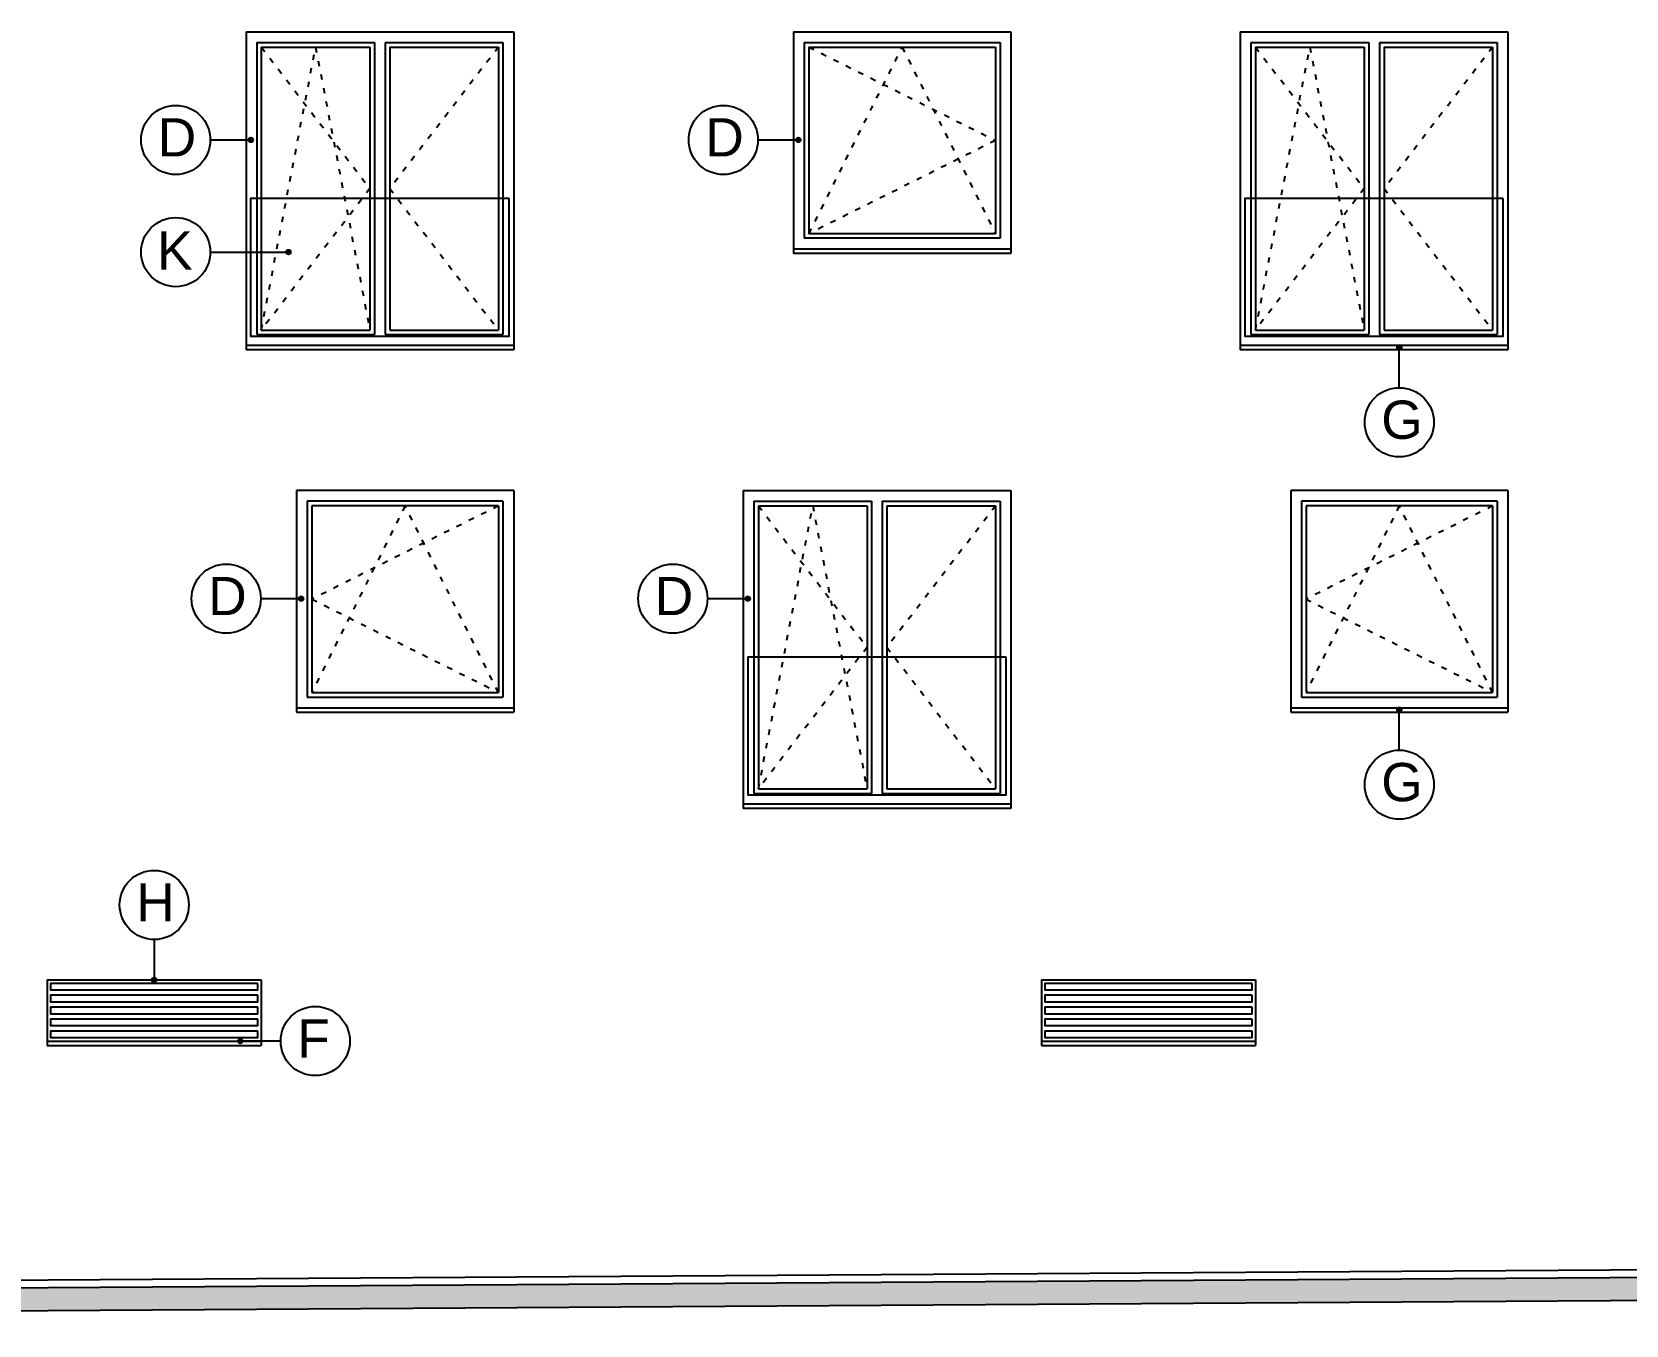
# Model space of a CAD drawing. Extents: x 3792242 to 5145247, y -1546315 to -1031918.
# Drawn here: x 4271763 to 4282186, y -1531721 to -1523264 of the extents above; entities that cross this region are included whole.
import ezdxf

# ---------------------------------------------------------------- set-up
doc = ezdxf.new("R2010")
doc.units = 0
doc.header["$MEASUREMENT"] = 0
doc.linetypes.add('ACAD_ISO03W100', pattern=[30, 12, -18])
for name, color, linetype in [('OKNÁ', 143, 'CONTINUOUS'), ('TENKÁ', 7, 'CONTINUOUS'), ('ZARIADENIE1', 145, 'CONTINUOUS')]:
    doc.layers.add(name, color=color, linetype=linetype)
doc.styles.add('ARIAL', font='arial.ttf')

msp = doc.modelspace()

# ---------------------------------------------------------------- hatches: boundary and pattern name
at = {"layer": 'TENKÁ', "ltscale": 0.25}
h = msp.add_hatch(color=256, dxfattribs=at)
h.dxf.hatch_style = 1
h.paths.add_polyline_path([(4273193.445, -1523985.5, 1), (4273193.445, -1523955.5, 1)])
h = msp.add_hatch(color=256, dxfattribs=at)
h.dxf.hatch_style = 1
h.paths.add_polyline_path([(4276773.445, -1523985.5, 1), (4276773.445, -1523955.5, 1)])
h = msp.add_hatch(color=256, dxfattribs=at)
h.dxf.hatch_style = 1
h.paths.add_polyline_path([(4273439.945, -1524718.913, 1), (4273439.945, -1524688.913, 1)])
h = msp.add_hatch(color=256, dxfattribs=at)
h.dxf.hatch_style = 1
h.paths.add_polyline_path([(4280717.714, -1525327.018, 1), (4280687.714, -1525327.018, 1)])
h = msp.add_hatch(color=256, dxfattribs=at)
h.dxf.hatch_style = 1
h.paths.add_polyline_path([(4273523.445, -1526985.5, 1), (4273523.445, -1526955.5, 1)])
h = msp.add_hatch(color=256, dxfattribs=at)
h.dxf.hatch_style = 1
h.paths.add_polyline_path([(4276443.445, -1526985.5, 1), (4276443.445, -1526955.5, 1)])
h = msp.add_hatch(color=256, dxfattribs=at)
h.dxf.hatch_style = 1
h.paths.add_polyline_path([(4280717.714, -1527697.018, 1), (4280687.714, -1527697.018, 1)])
h = msp.add_hatch(color=256, dxfattribs=at)
h.dxf.hatch_style = 1
h.paths.add_polyline_path([(4272547.714, -1529463.77, 1), (4272577.714, -1529463.77, 1)])
h = msp.add_hatch(color=256, dxfattribs=at)
h.dxf.hatch_style = 1
h.paths.add_polyline_path([(4273125.312, -1529878.77, -1), (4273125.312, -1529848.77, -1)])
at = {"layer": 'TENKÁ'}
h = msp.add_hatch(color=8, dxfattribs=at)
h.dxf.hatch_style = 1
h.paths.add_polyline_path([(4257090.843, -1531571.467), (4257090.843, -1531721.47), (4282577.714, -1531557.32), (4284407.714, -1531545.534), (4306421.874, -1531403.751), (4309387.714, -1531314.601), (4311217.714, -1531259.594), (4330429.911, -1530682.097), (4330429.911, -1530532.03), (4306419.138, -1531253.765)])

# ---------------------------------------------------------------- linework, layer by layer
at = {"layer": 'OKNÁ'}
for p, q in [((4273262.714, -1523363.77), (4273972.714, -1523363.77)), ((4273262.714, -1523363.77), (4273262.714, -1525213.77)), ((4273972.714, -1523363.77), (4273972.714, -1525213.77)), ((4274102.714, -1523363.77), (4274812.714, -1523363.77)), ((4274102.714, -1523363.77), (4274102.714, -1525213.77)), ((4274812.714, -1523363.77), (4274812.714, -1525213.77)), ((4276842.714, -1523363.77), (4278062.714, -1523363.77)), ((4276842.714, -1523363.77), (4276842.714, -1524583.77)), ((4278062.714, -1523363.77), (4278062.714, -1524583.77)), ((4279762.714, -1523363.77), (4280472.714, -1523363.77)), ((4279762.714, -1523363.77), (4279762.714, -1525213.77)), ((4280472.714, -1523363.77), (4280472.714, -1525213.77)), ((4280602.714, -1523363.77), (4281312.714, -1523363.77)), ((4280602.714, -1523363.77), (4280602.714, -1525213.77)), ((4281312.714, -1523363.77), (4281312.714, -1525213.77)), ((4278062.714, -1524583.77), (4276842.714, -1524583.77)), ((4273262.714, -1525213.77), (4273972.714, -1525213.77)), ((4274102.714, -1525213.77), (4274812.714, -1525213.77)), ((4279762.714, -1525213.77), (4280472.714, -1525213.77)), ((4280602.714, -1525213.77), (4281312.714, -1525213.77)), ((4274812.714, -1526363.77), (4273592.714, -1526363.77)), ((4273592.714, -1526363.77), (4273592.714, -1527583.77)), ((4274812.714, -1526363.77), (4274812.714, -1527583.77)), ((4276512.714, -1526363.77), (4277222.714, -1526363.77)), ((4276512.714, -1526363.77), (4276512.714, -1528213.77)), ((4277222.714, -1526363.77), (4277222.714, -1528213.77)), ((4277352.714, -1526363.77), (4278062.714, -1526363.77)), ((4277352.714, -1526363.77), (4277352.714, -1528213.77)), ((4278062.714, -1526363.77), (4278062.714, -1528213.77)), ((4281312.714, -1526363.77), (4280092.714, -1526363.77)), ((4280092.714, -1526363.77), (4280092.714, -1527583.77)), ((4281312.714, -1526363.77), (4281312.714, -1527583.77)), ((4273592.714, -1527583.77), (4274812.714, -1527583.77)), ((4280092.714, -1527583.77), (4281312.714, -1527583.77)), ((4276512.714, -1528213.77), (4277222.714, -1528213.77)), ((4277352.714, -1528213.77), (4278062.714, -1528213.77))]:
    msp.add_line(p, q, dxfattribs=at)
at = {"layer": 'OKNÁ', "linetype": 'ACAD_ISO03W100', "ltscale": 3}
for p, q in [((4273262.714, -1523363.77), (4273972.714, -1524288.77)), ((4273262.714, -1525213.77), (4273617.714, -1523363.77)), ((4273617.714, -1523363.77), (4273972.714, -1525213.77)), ((4274812.714, -1523363.77), (4274102.714, -1524288.77)), ((4276842.714, -1523363.77), (4278062.714, -1523973.77)), ((4276842.714, -1524583.77), (4277452.714, -1523363.77)), ((4277452.714, -1523363.77), (4278062.714, -1524583.77)), ((4279762.714, -1523363.77), (4280472.714, -1524288.77)), ((4279762.714, -1525213.77), (4280117.714, -1523363.77)), ((4280117.714, -1523363.77), (4280472.714, -1525213.77)), ((4281312.714, -1523363.77), (4280602.714, -1524288.77)), ((4278062.714, -1523973.77), (4276842.714, -1524583.77)), ((4273972.714, -1524288.77), (4273262.714, -1525213.77)), ((4274102.714, -1524288.77), (4274812.714, -1525213.77)), ((4280472.714, -1524288.77), (4279762.714, -1525213.77)), ((4280602.714, -1524288.77), (4281312.714, -1525213.77)), ((4274812.714, -1526363.77), (4273592.714, -1526973.77)), ((4274202.714, -1526363.77), (4273592.714, -1527583.77)), ((4274812.714, -1527583.77), (4274202.714, -1526363.77)), ((4276512.714, -1526363.77), (4277222.714, -1527288.77)), ((4276512.714, -1528213.77), (4276867.714, -1526363.77)), ((4276867.714, -1526363.77), (4277222.714, -1528213.77)), ((4278062.714, -1526363.77), (4277352.714, -1527288.77)), ((4281312.714, -1526363.77), (4280092.714, -1526973.77)), ((4280702.714, -1526363.77), (4280092.714, -1527583.77)), ((4281312.714, -1527583.77), (4280702.714, -1526363.77)), ((4273592.714, -1526973.77), (4274812.714, -1527583.77)), ((4280092.714, -1526973.77), (4281312.714, -1527583.77)), ((4277222.714, -1527288.77), (4276512.714, -1528213.77)), ((4277352.714, -1527288.77), (4278062.714, -1528213.77))]:
    msp.add_line(p, q, dxfattribs=at)
at = {"layer": 'TENKÁ'}
for p, q in [((4273162.714, -1523263.77), (4274912.714, -1523263.77)), ((4273162.714, -1523263.77), (4273162.714, -1525343.77)), ((4274912.714, -1523263.77), (4274912.714, -1525343.77)), ((4276742.714, -1523263.77), (4278162.714, -1523263.77)), ((4276742.714, -1523263.77), (4276742.714, -1524713.77)), ((4278162.714, -1523263.77), (4278162.714, -1524713.77)), ((4279662.714, -1523263.77), (4281412.714, -1523263.77)), ((4279662.714, -1523263.77), (4279662.714, -1525343.77)), ((4281412.714, -1523263.77), (4281412.714, -1525343.77)), ((4273232.714, -1523333.77), (4274002.714, -1523333.77)), ((4273232.714, -1523333.77), (4273232.714, -1525243.77)), ((4274002.714, -1523333.77), (4274002.714, -1525243.77)), ((4274072.714, -1523333.77), (4274842.714, -1523333.77)), ((4274072.714, -1523333.77), (4274072.714, -1525243.77)), ((4274842.714, -1523333.77), (4274842.714, -1525243.77)), ((4276812.714, -1523333.77), (4278092.714, -1523333.77)), ((4276812.714, -1523333.77), (4276812.714, -1524613.77)), ((4278092.714, -1523333.77), (4278092.714, -1524613.77)), ((4279732.714, -1523333.77), (4280502.714, -1523333.77)), ((4279732.714, -1523333.77), (4279732.714, -1525243.77)), ((4280502.714, -1523333.77), (4280502.714, -1525243.77)), ((4280572.714, -1523333.77), (4281342.714, -1523333.77)), ((4280572.714, -1523333.77), (4280572.714, -1525243.77)), ((4281342.714, -1523333.77), (4281342.714, -1525243.77)), ((4278092.714, -1524613.77), (4276812.714, -1524613.77)), ((4278162.714, -1524683.77), (4276742.714, -1524683.77)), ((4278162.714, -1524713.77), (4276742.714, -1524713.77)), ((4273232.714, -1525243.77), (4274002.714, -1525243.77)), ((4274072.714, -1525243.77), (4274842.714, -1525243.77)), ((4279732.714, -1525243.77), (4280502.714, -1525243.77)), ((4280572.714, -1525243.77), (4281342.714, -1525243.77)), ((4274912.714, -1525313.77), (4273162.714, -1525313.77)), ((4274912.714, -1525343.77), (4273162.714, -1525343.77)), ((4281412.714, -1525313.77), (4279662.714, -1525313.77)), ((4281412.714, -1525343.77), (4279662.714, -1525343.77)), ((4273492.714, -1526263.77), (4273492.714, -1527713.77)), ((4274912.714, -1526263.77), (4273492.714, -1526263.77)), ((4274912.714, -1526263.77), (4274912.714, -1527713.77)), ((4276412.714, -1526263.77), (4278162.714, -1526263.77)), ((4276412.714, -1526263.77), (4276412.714, -1528343.77)), ((4278162.714, -1526263.77), (4278162.714, -1528343.77)), ((4279992.714, -1526263.77), (4279992.714, -1527713.77)), ((4281412.714, -1526263.77), (4279992.714, -1526263.77)), ((4281412.714, -1526263.77), (4281412.714, -1527713.77)), ((4274842.714, -1526333.77), (4273562.714, -1526333.77)), ((4273562.714, -1526333.77), (4273562.714, -1527613.77)), ((4274842.714, -1526333.77), (4274842.714, -1527613.77)), ((4276482.714, -1526333.77), (4277252.714, -1526333.77)), ((4276482.714, -1526333.77), (4276482.714, -1528243.77)), ((4277252.714, -1526333.77), (4277252.714, -1528243.77)), ((4277322.714, -1526333.77), (4278092.714, -1526333.77)), ((4277322.714, -1526333.77), (4277322.714, -1528243.77)), ((4278092.714, -1526333.77), (4278092.714, -1528243.77)), ((4281342.714, -1526333.77), (4280062.714, -1526333.77)), ((4280062.714, -1526333.77), (4280062.714, -1527613.77)), ((4281342.714, -1526333.77), (4281342.714, -1527613.77)), ((4273562.714, -1527613.77), (4274842.714, -1527613.77)), ((4280062.714, -1527613.77), (4281342.714, -1527613.77)), ((4273492.714, -1527683.77), (4274912.714, -1527683.77)), ((4273492.714, -1527713.77), (4274912.714, -1527713.77)), ((4279992.714, -1527683.77), (4281412.714, -1527683.77)), ((4279992.714, -1527713.77), (4281412.714, -1527713.77)), ((4276482.714, -1528243.77), (4277252.714, -1528243.77)), ((4277322.714, -1528243.77), (4278092.714, -1528243.77)), ((4278162.714, -1528313.77), (4276412.714, -1528313.77)), ((4278162.714, -1528343.77), (4276412.714, -1528343.77)), ((4257090.843, -1531521.466), (4306418.225, -1531203.77))]:
    msp.add_line(p, q, dxfattribs=at)
at = {"layer": 'TENKÁ', "ltscale": 0.25}
for p, q in [((4272929.386, -1523970.5), (4273193.445, -1523970.5)), ((4276509.386, -1523970.5), (4276773.445, -1523970.5)), ((4272929.386, -1524703.913), (4273439.945, -1524703.913)), ((4280702.714, -1525591.078), (4280702.714, -1525327.018)), ((4273259.386, -1526970.5), (4273523.445, -1526970.5)), ((4276179.386, -1526970.5), (4276443.445, -1526970.5)), ((4280702.714, -1527961.078), (4280702.714, -1527697.018)), ((4272562.714, -1529199.711), (4272562.714, -1529463.77)), ((4273389.371, -1529863.77), (4273125.312, -1529863.77))]:
    msp.add_line(p, q, dxfattribs=at)
at = {"layer": 'TENKÁ', "color": 8}
for p, q in [((4271862.714, -1529463.77), (4271862.714, -1529893.77)), ((4271862.714, -1529463.77), (4273262.714, -1529463.77)), ((4273262.714, -1529463.77), (4273262.714, -1529893.77)), ((4278362.714, -1529463.77), (4278362.714, -1529893.77)), ((4278362.714, -1529463.77), (4279762.714, -1529463.77)), ((4279762.714, -1529463.77), (4279762.714, -1529893.77)), ((4271862.714, -1529863.77), (4273262.714, -1529863.77)), ((4278362.714, -1529863.77), (4279762.714, -1529863.77)), ((4271862.714, -1529893.77), (4273262.714, -1529893.77)), ((4278362.714, -1529893.77), (4279762.714, -1529893.77)), ((4257090.843, -1531571.467), (4306419.138, -1531253.765)), ((4257090.843, -1531721.47), (4306421.874, -1531403.751))]:
    msp.add_line(p, q, dxfattribs=at)
for points in [[(4273240.714, -1529486.52), (4271884.714, -1529486.52), (4271884.714, -1529529.02), (4273240.714, -1529529.02)], [(4279740.714, -1529486.52), (4278384.714, -1529486.52), (4278384.714, -1529529.02), (4279740.714, -1529529.02)], [(4273240.714, -1529564.52), (4271884.714, -1529564.52), (4271884.714, -1529607.02), (4273240.714, -1529607.02)], [(4273240.714, -1529642.52), (4271884.714, -1529642.52), (4271884.714, -1529685.02), (4273240.714, -1529685.02)], [(4279740.714, -1529564.52), (4278384.714, -1529564.52), (4278384.714, -1529607.02), (4279740.714, -1529607.02)], [(4279740.714, -1529642.52), (4278384.714, -1529642.52), (4278384.714, -1529685.02), (4279740.714, -1529685.02)], [(4273240.714, -1529720.52), (4271884.714, -1529720.52), (4271884.714, -1529763.02), (4273240.714, -1529763.02)], [(4279740.714, -1529720.52), (4278384.714, -1529720.52), (4278384.714, -1529763.02), (4279740.714, -1529763.02)], [(4273240.714, -1529798.52), (4271884.714, -1529798.52), (4271884.714, -1529841.02), (4273240.714, -1529841.02)], [(4279740.714, -1529798.52), (4278384.714, -1529798.52), (4278384.714, -1529841.02), (4279740.714, -1529841.02)]]:
    msp.add_lwpolyline(points, close=True, dxfattribs=at)
at = {"layer": 'TENKÁ', "ltscale": 0.25}
for centre, radius in [((4272703.214, -1523970.5), 226.172), ((4276283.214, -1523970.5), 226.172), ((4273193.445, -1523970.5), 15), ((4276773.445, -1523970.5), 15), ((4272703.214, -1524703.913), 226.172), ((4273439.945, -1524703.913), 15), ((4280702.714, -1525327.018), 15), ((4280702.714, -1525817.249), 226.172), ((4273033.214, -1526970.5), 226.172), ((4275953.214, -1526970.5), 226.172), ((4273523.445, -1526970.5), 15), ((4276443.445, -1526970.5), 15), ((4280702.714, -1527697.018), 15), ((4280702.714, -1528187.249), 226.172), ((4272562.714, -1528973.539), 226.172), ((4272562.714, -1529463.77), 15), ((4273615.543, -1529863.77), 226.172), ((4273125.312, -1529863.77), 15)]:
    msp.add_circle(centre, radius, dxfattribs=at)
at = {"layer": 'ZARIADENIE1'}
for points in [[(4274882.714, -1524353.77), (4273192.714, -1524353.77), (4273192.714, -1525253.77), (4274882.714, -1525253.77)], [(4281382.714, -1524353.77), (4279692.714, -1524353.77), (4279692.714, -1525253.77), (4281382.714, -1525253.77)], [(4278132.714, -1527353.77), (4276442.714, -1527353.77), (4276442.714, -1528253.77), (4278132.714, -1528253.77)]]:
    msp.add_lwpolyline(points, close=True, dxfattribs=at)

# ---------------------------------------------------------------- texts
at = {"layer": 'TENKÁ', "lineweight": 40, "ltscale": 0.25, "style": 'ARIAL'}
for s, p in [('D', (4272585.028, -1524078.391)), ('D', (4276165.028, -1524078.391)), ('K', (4272581.028, -1524819.132)), ('G', (4280584.528, -1525925.14)), ('D', (4272915.028, -1527078.391)), ('D', (4275835.028, -1527078.391)), ('G', (4280584.528, -1528295.14)), ('H', (4272444.528, -1529081.43)), ('F', (4273497.356, -1529971.661))]:
    msp.add_text(s, height=250, dxfattribs=at).set_placement(p)

doc.saveas('drawing.dxf')
